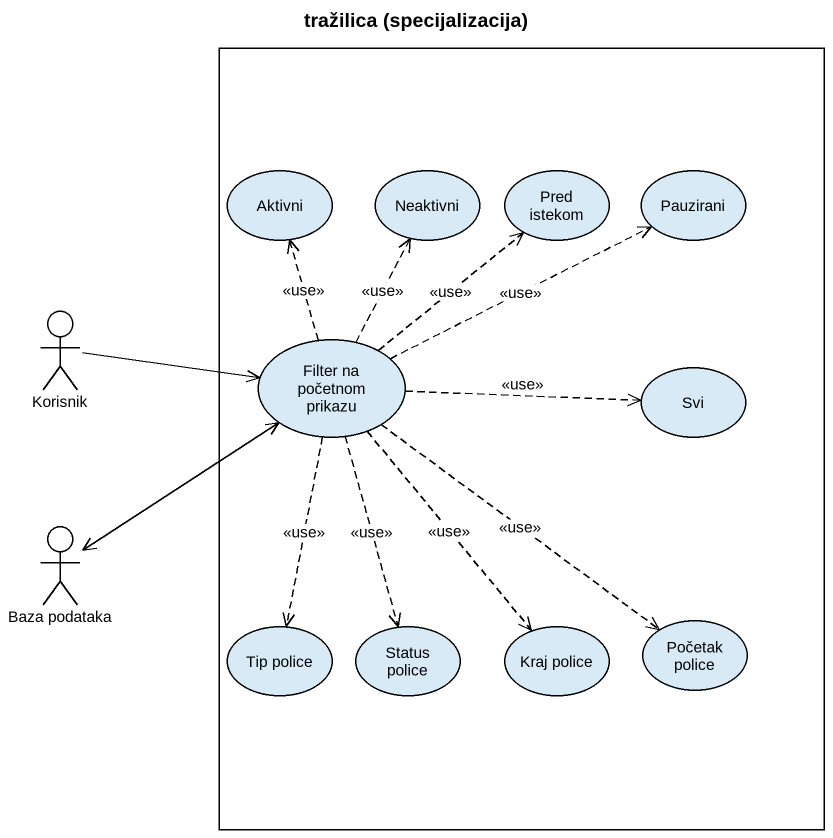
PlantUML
@startuml
title tražilica (specijalizacija)
rectangle " " as rectangle1 {
  usecase Aktivni
  usecase Neaktivni
  usecase "Pred istekom" as Pred_istekom
  usecase Pauzirani
  usecase "Filter na početnom prikazu" as Filter_na_početnom_prikazu
  usecase Svi
  usecase "Početak police" as Početak_police
  usecase "Tip police" as Tip_police
  usecase "Status police" as Status_police
  usecase "Kraj police" as Kraj_police
}
actor Korisnik
actor "Baza podataka" as Baza_podataka
Korisnik -right-> Filter_na_početnom_prikazu
Filter_na_početnom_prikazu .up.> Aktivni : <<use>>
Filter_na_početnom_prikazu .up.> Neaktivni : <<use>>
Filter_na_početnom_prikazu .up.> Pred_istekom : <<use>>
Filter_na_početnom_prikazu .right.> Pauzirani : <<use>>
Filter_na_početnom_prikazu .right.> Svi : <<use>>
Filter_na_početnom_prikazu <--> Baza_podataka
Filter_na_početnom_prikazu ..> Početak_police : <<use>>
Filter_na_početnom_prikazu ..> Tip_police : <<use>>
Filter_na_početnom_prikazu ..> Status_police : <<use>>
Filter_na_početnom_prikazu ..> Kraj_police : <<use>>
@enduml
